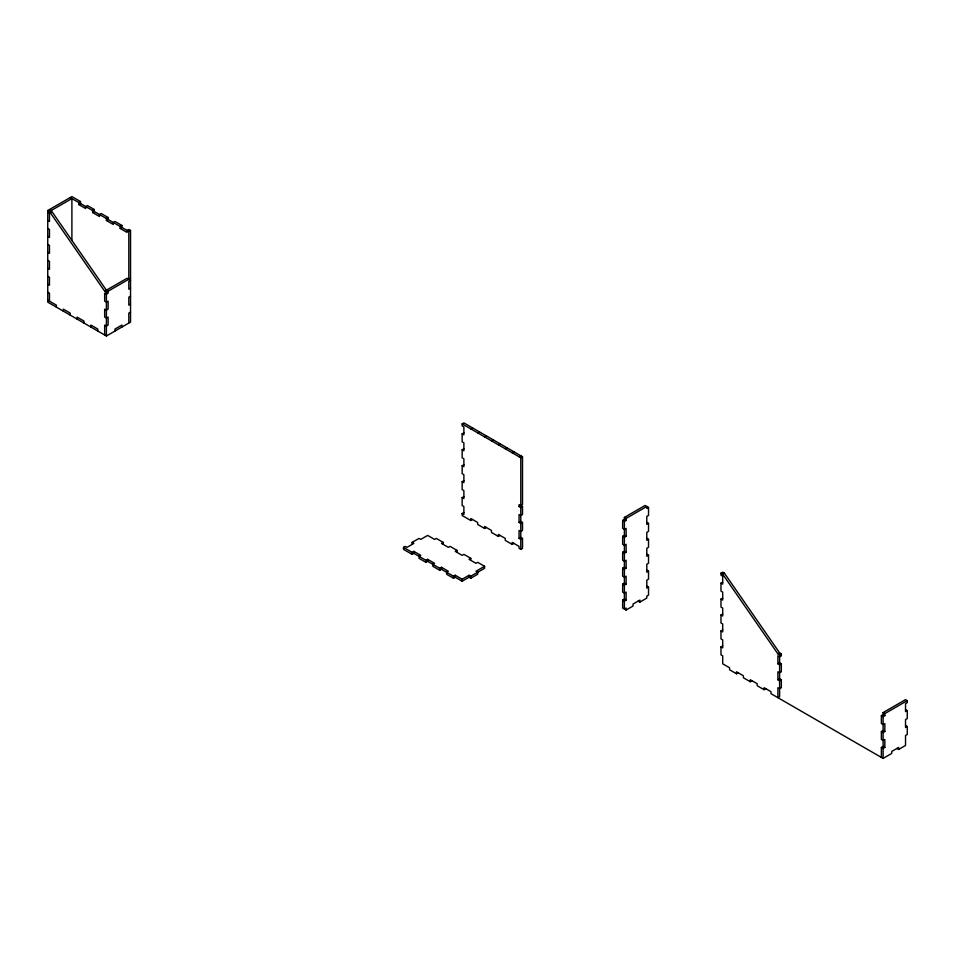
<?xml version="1.0" encoding="UTF-8"?>
<svg xmlns="http://www.w3.org/2000/svg" width="955" height="955" viewBox="0 0 955 955"><rect width="100%" height="100%" fill="white"/><g stroke="black" fill="none" stroke-linecap="round" stroke-linejoin="round"><path stroke-width="1.43" d="M120.187 228.46L121.918 227.457L121.918 225.464L120.187 226.466L120.187 228.46L127.087 232.435L127.087 230.442L128.818 229.451L130.537 230.442L130.537 322.062L106.399 336.005L47.75 302.15L47.75 210.53L71.9 196.587L80.518 201.565L80.518 203.558L78.799 204.561L78.799 202.567L70.169 197.59M47.75 210.53L49.469 211.521L71.9 198.58L71.9 240.409M78.799 202.567L80.518 201.565M92.599 210.53L94.318 209.539L94.318 211.521L92.599 212.523L92.599 210.53L80.518 203.558M106.399 218.492L108.118 217.501L108.118 219.495L106.399 220.486L106.399 218.492L94.318 211.521M121.918 227.457L128.818 231.444L130.537 230.442M49.469 211.521L104.668 291.191L127.087 278.251L128.818 279.242L128.818 231.444M104.668 291.191L106.399 292.182L130.537 278.251M130.537 280.233L128.818 281.236L128.818 289.198L130.537 288.207M130.537 296.169L128.818 297.172L128.818 305.134L130.537 304.132M130.537 312.106L128.818 313.097L128.818 323.053M472.498 519.496L470.779 520.487L462.148 515.509L462.148 513.515L463.879 514.506L463.879 506.544L462.148 505.553L462.148 497.579L463.879 498.582L463.879 490.607L462.148 489.617L462.148 481.654L463.879 482.645L463.879 474.683L462.148 473.68L462.148 465.718L463.879 466.709L463.879 458.746L462.148 457.755L462.148 449.781L463.879 450.784L463.879 442.81L462.148 441.819L462.148 433.845L463.879 434.847L463.879 426.885L462.148 425.882L462.148 423.889L463.879 422.898L522.516 456.753L522.516 504.55L519.066 506.544L519.066 504.55L522.516 506.544L522.516 514.506L520.797 515.509L519.066 514.506L519.066 522.481L520.797 523.471L522.516 522.481L522.516 530.443L520.797 531.446L519.066 530.443L519.066 538.405L520.797 539.408L522.516 538.405L522.516 548.373L520.797 549.364L519.066 548.373L519.066 546.379L512.167 542.392L512.167 544.386L513.897 543.395M462.148 433.845L463.879 432.854M470.779 428.867L472.498 427.876M477.679 432.854L479.398 431.863M462.148 449.781L463.879 448.79M484.579 436.841L486.298 435.838M491.467 440.816L493.198 439.825M462.148 465.718L463.879 464.715M498.367 444.803L500.098 443.812M505.267 448.79L506.998 447.788M462.148 481.654L463.879 480.651M512.167 452.765L513.897 451.775M519.066 456.753L520.797 455.762M462.148 423.889L520.797 457.743L522.516 456.753M462.148 497.579L463.879 496.588M470.779 560.322L470.779 558.329L469.048 559.32L475.948 563.307L477.679 562.316L484.579 566.291L484.579 568.285L470.779 576.247L469.048 575.256L462.148 579.243L455.249 575.256L453.53 576.247L441.449 569.276L439.73 570.278L432.83 566.291L432.83 564.298L434.549 563.307L427.661 559.32L425.93 560.322L413.861 553.351L412.13 554.342L403.511 549.364L403.511 547.37L405.23 546.379L406.961 547.37L413.861 543.395L412.13 542.392L412.13 544.386M412.13 542.392L419.03 538.405L420.761 539.408L427.661 535.421L434.549 539.408L436.28 538.405L443.18 542.392L443.18 544.386M462.148 513.515L463.879 512.525M403.511 547.37L412.13 552.348L413.861 551.357L420.761 555.344L419.03 556.335L419.03 558.329L425.93 562.316L427.661 561.313L439.73 568.285L441.449 567.294L448.349 571.269L446.63 572.272L446.63 574.265L453.53 578.241L455.249 577.25L462.148 581.225L469.048 577.25L470.779 578.241L477.679 574.265L477.679 572.272L475.948 571.269L484.579 566.291M443.18 542.392L441.449 543.395L448.349 547.37L450.08 546.379L456.979 550.355L456.979 552.348M470.779 520.487L470.779 518.493L477.679 522.481L477.679 524.474L484.579 528.449L486.298 527.458M519.066 506.544L520.797 507.535L522.516 506.544M456.979 550.355L455.249 551.357L462.148 555.344L463.879 554.342L470.779 558.329M519.066 522.481L520.797 521.478L522.516 522.481M484.579 528.449L484.579 526.456L491.467 530.443L491.467 532.436L498.367 536.424L500.098 535.421M519.066 538.405L520.797 537.414L522.516 538.405M648.529 507.463L646.81 508.466L646.81 506.472L626.11 518.422L626.11 520.415L624.379 519.413L624.379 517.419L645.079 505.47L648.529 507.463L648.529 515.437L646.81 516.428L646.81 524.39L648.529 523.4L648.529 531.362L646.81 532.365L646.81 540.327L648.529 539.336L648.529 547.299L646.81 548.289L646.81 556.264L648.529 555.261L648.529 563.235L646.81 564.226L646.81 572.2L648.529 571.197L648.529 579.16L646.81 580.163L646.81 588.125L648.529 587.134L648.529 595.096L646.81 596.099L646.81 598.081L639.91 602.068L638.179 601.077M639.91 602.068L639.91 600.074L633.01 604.061L633.01 606.055L626.11 610.03L622.66 608.049L622.66 600.074L624.379 601.077L626.11 600.074L626.11 592.112L624.379 593.103L622.66 592.112L622.66 584.15L624.379 585.14L626.11 584.15L626.11 576.175L624.379 577.178L622.66 576.175L622.66 568.213L624.379 569.204L626.11 568.213L626.11 560.239L624.379 561.242L622.66 560.239L622.66 552.277L624.379 553.279L626.11 552.277L626.11 544.314L624.379 545.305L622.66 544.314L622.66 536.34L624.379 537.343L626.11 536.34L626.11 528.378L624.379 529.368L622.66 528.378L622.66 520.415L624.379 519.413M622.66 520.415L624.379 521.406L626.11 520.415M622.66 536.34L624.379 535.349L626.11 536.34M622.66 552.277L624.379 551.286L626.11 552.277M622.66 568.213L624.379 567.21L626.11 568.213M622.66 584.15L624.379 583.147L626.11 584.15M622.66 600.074L624.379 599.083L626.11 600.074M738.215 672.774L736.496 673.764L729.596 669.789L729.596 667.796L722.696 663.809L722.696 655.846L720.977 654.843L720.977 646.881L722.696 647.872L722.696 639.91L720.977 638.919L720.977 630.945L722.696 631.947L722.696 623.973L720.977 622.982L720.977 615.008L722.696 616.011L722.696 608.049L720.977 607.046L720.977 599.083L722.696 600.074L722.696 592.112L720.977 591.109L720.977 583.147L722.696 584.138L722.696 576.175L720.977 575.185L720.977 573.191L722.696 572.188L724.415 573.191L779.614 652.85L781.345 653.853L781.345 655.846L779.614 656.837L777.895 655.846L777.895 663.809L779.614 664.799L781.345 663.809L781.345 671.771L779.614 672.774L777.895 671.771L777.895 679.745L779.614 680.736L781.345 679.745L781.345 687.707L779.614 688.698L777.895 687.707L777.895 697.663L779.614 696.673L779.614 680.736M720.977 573.191L722.696 574.182L724.415 573.191M720.977 583.147L722.696 582.156M720.977 599.083L722.696 598.081M720.977 615.008L722.696 614.017M720.977 630.945L722.696 629.954M720.977 646.881L722.696 645.89M722.696 574.182L777.895 653.853L779.614 652.85M777.895 653.853L779.614 654.843L781.345 653.853M777.895 663.809L779.614 662.818L781.345 663.809M736.496 673.764L736.496 671.771L743.396 675.758L743.396 677.752L750.296 681.739L752.015 680.736M777.895 679.745L779.614 678.742L781.345 679.745M750.296 681.739L750.296 679.745L757.196 683.72L757.196 685.714L764.096 689.701L765.815 688.71M907.25 700.648L884.831 713.6L884.831 715.593L883.1 714.591L883.1 712.597L905.531 699.657L907.25 700.648L907.25 702.641L905.531 703.644L905.531 711.606L907.25 710.615L907.25 718.578L905.531 719.569L905.531 727.543L907.25 726.54L907.25 734.514L905.531 735.505L905.531 745.461L898.631 749.448L896.9 748.457M881.381 757.411L881.381 747.455L883.1 748.457L884.831 747.455L884.831 739.492L883.1 740.483L881.381 739.492L881.381 731.518L883.1 732.521L884.831 731.518L884.831 723.556L883.1 724.559L881.381 723.556L881.381 715.593L883.1 714.591M881.381 715.593L883.1 716.584L884.831 715.593M881.381 731.518L883.1 730.527L884.831 731.518M881.381 747.455L883.1 746.464L884.831 747.455M764.096 689.701L764.096 687.707L770.995 691.695L770.995 693.688L883.1 758.413L891.731 753.435L891.731 751.442L898.631 747.455L898.631 749.448M646.81 522.409L648.529 523.4M94.318 209.539L87.418 205.552L85.699 206.543L85.699 208.536L78.799 204.561M108.118 217.501L101.218 213.514L99.499 214.517L99.499 216.51L92.599 212.523M121.918 225.464L115.018 221.488L113.287 222.479L113.287 224.473L106.399 220.486M108.118 219.495L120.187 226.466M624.379 517.419L626.11 518.422M646.81 538.334L648.529 539.336M49.469 209.539L51.2 210.53L106.399 290.201L108.118 291.191L108.118 293.185L106.399 294.176L104.668 293.185L104.668 301.147L106.399 302.15L108.118 301.147L108.118 309.122L106.399 310.112L104.668 309.122L104.668 317.084L106.399 318.075L108.118 317.084L108.118 325.046L106.399 326.049L104.668 325.046L104.668 335.002M646.81 554.27L648.529 555.261M47.75 212.523L49.469 213.514L49.469 221.488L47.75 220.486M905.531 709.613L907.25 710.615M646.81 570.207L648.529 571.197M47.75 228.46L49.469 229.451L49.469 237.413L47.75 236.422M883.1 712.597L884.831 713.6M905.531 725.549L907.25 726.54M646.81 586.131L648.529 587.134M47.75 244.385L49.469 245.387L49.469 253.35L47.75 252.359M47.75 260.321L49.469 261.312L49.469 269.286L47.75 268.283M47.75 276.258L49.469 277.248L49.469 285.223L47.75 284.22M512.167 544.386L505.267 540.399L505.267 538.405L498.367 534.43L498.367 536.424M47.75 292.182L49.469 293.185L49.469 301.147M47.75 300.156L56.369 305.134L56.369 307.128M883.1 716.584L883.1 730.527M883.1 732.521L883.1 746.464M883.1 748.457L883.1 758.413M779.614 654.843L779.614 662.818M779.614 664.799L779.614 678.742M626.11 610.03L626.11 608.049L624.379 609.039L624.379 601.077M624.379 521.406L624.379 535.349M624.379 537.343L624.379 551.286M624.379 553.279L624.379 567.21M624.379 569.204L624.379 583.147M624.379 585.14L624.379 599.083M520.797 457.743L520.797 505.553M520.797 507.535L520.797 521.478M520.797 523.471L520.797 537.414M520.797 539.408L520.797 549.364M470.779 576.247L470.779 578.241M469.048 575.256L469.048 577.25M462.148 579.243L462.148 581.225M455.249 575.256L455.249 577.25M453.53 576.247L453.53 578.241M441.449 567.294L441.449 569.276M439.73 568.285L439.73 570.278M427.661 559.32L427.661 561.313M425.93 560.322L425.93 562.316M413.861 551.357L413.861 553.351M412.13 552.348L412.13 554.342M121.918 327.04L121.918 325.046L115.018 329.033L115.018 331.027M106.399 292.182L106.399 336.005M97.768 331.027L97.768 329.033L90.868 325.046L90.868 327.04M83.968 323.053L83.968 321.071L77.069 317.084L77.069 319.077M70.169 315.09L70.169 313.097L63.269 309.122L63.269 311.103M51.2 210.53L51.2 212.523"/></g></svg>
